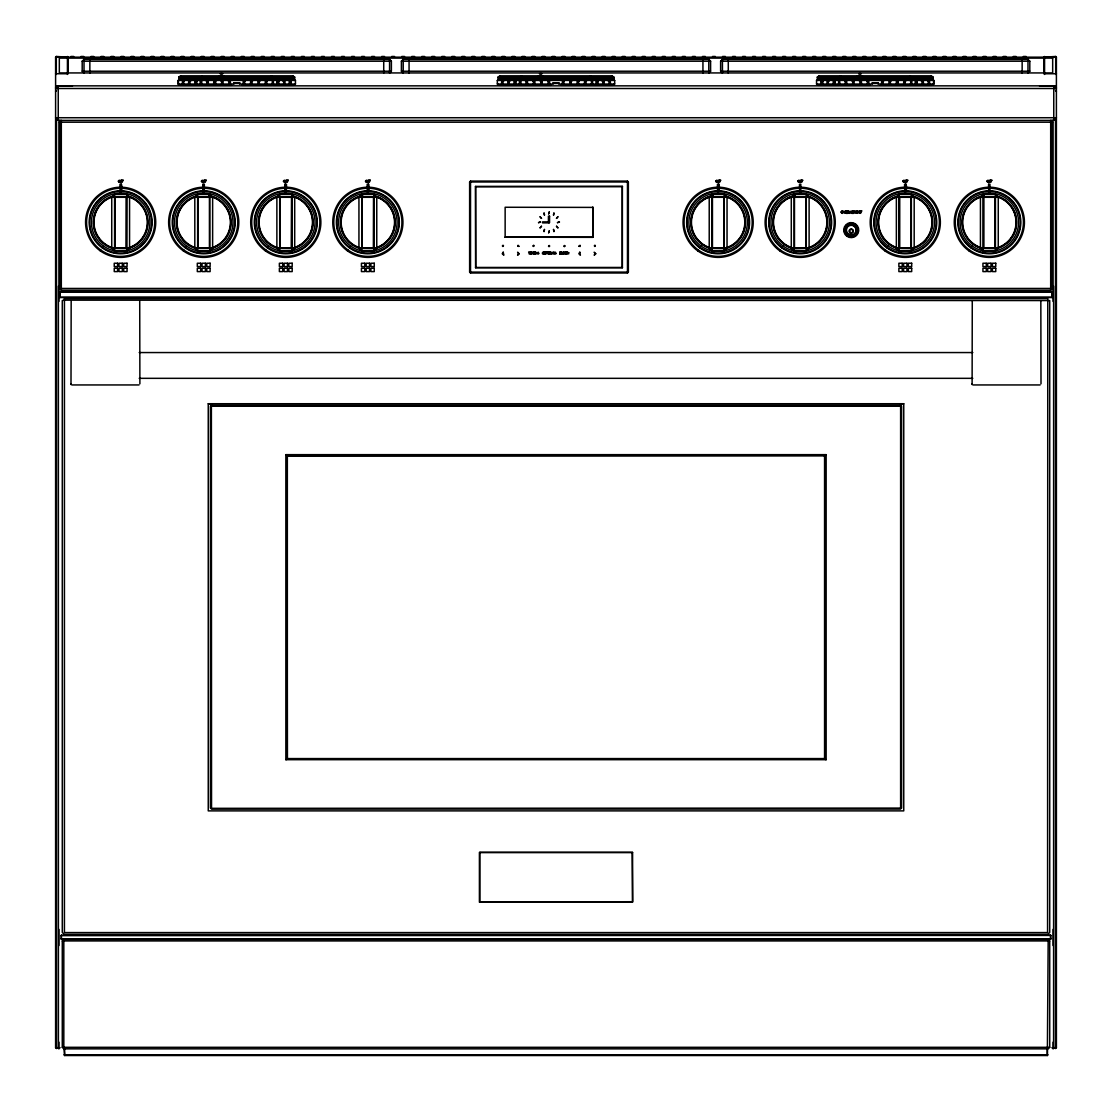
<?xml version="1.0" encoding="UTF-8"?>
<svg xmlns="http://www.w3.org/2000/svg" width="1112" height="1112" viewBox="0 0 1112 1112"><rect width="100%" height="100%" fill="white"/><g stroke="black" fill="none" stroke-linecap="round" stroke-linejoin="round"><path stroke-width="1.5" d="M56.851 88.501L56.851 86.124L72.447 86.124M903.75 403.725L903.75 810.884L208.25 810.884L208.25 403.725L903.75 403.725L899.65 405.268M564.979 246.044C562.158 247.67 565.619 243.57 564.507 246.642M1053.592 1048.574L1053.62 286.215L1051.938 285.798L1051.938 120.388M502.346 245.905C505.098 244.209 501.901 248.449 502.846 245.335M518.998 246.169L517.817 245.543L518.79 246.489M533.009 245.919C535.678 244.14 532.495 248.462 533.482 245.335M549.662 246.183C546.687 247.462 550.44 243.639 549.203 246.642M579.018 246.308L580.047 245.46M579.95 245.363L580.075 246.516L578.963 246.044M594.308 245.78C596.671 244.265 594.114 248.421 594.753 245.335M139.89 383.835L139.723 300.699M1040.999 383.835L1040.832 300.699M71.168 300.699L71.001 384.571L71.001 383.835M972.277 300.699L972.11 384.571L972.11 383.835M203.135 181.965L202.342 180.227L201.272 181.256L202.342 182.271L202.898 180.7L201.786 180.7L202.342 182.007M285.2 181.965L284.408 180.227L283.338 181.256L284.408 182.271L284.964 180.7L283.852 180.7L284.408 182.007M271.384 79.438L271.384 75.824L272.885 77.076L271.384 79.438L202.203 79.438L200.688 78.188L202.203 75.824L202.203 79.438M590.583 79.438L590.583 75.824L592.098 77.076L590.583 79.438L521.417 79.438L519.902 78.188L521.417 75.824L521.417 79.438M909.797 79.438L909.797 75.824L911.312 77.076L909.797 79.438L840.616 79.438L839.115 78.188L840.616 75.824L840.616 79.438M241.804 85.29L271.856 85.29L272.523 80.425L271.856 79.16L180.047 79.16L178.115 80.425L178.115 84.039L180.047 85.29L231.782 85.29M880.217 85.29L931.953 85.29L933.885 84.039L933.885 80.425L931.953 79.16L840.144 79.16L839.477 80.425L840.144 85.29L870.196 85.29M60.062 1047.671L59.158 1048.574L55.6 1047.671L55.6 57.171L56.295 56.476L68.138 57.171L68.138 72.085M56.851 86.124L55.6 87.375L56.851 87.375M84.012 59.395L84.012 73.044L82.191 71.224L82.191 61.202L84.012 59.395L389.575 59.395L391.382 61.202L391.382 71.224L389.575 73.044L389.575 59.395M58.241 85.846L55.6 88.501L1056.4 88.501L1053.759 85.846L58.241 85.846L58.241 120.388L1053.759 120.388L1056.4 117.733L55.6 117.733L58.241 120.388M55.6 91.476L56.49 90.586M61.313 290.26L59.492 288.453L59.492 122.195L61.313 120.388L61.313 290.26L1050.687 290.26L1052.508 288.453L1052.508 122.195L1050.687 120.388L1050.687 290.26M111.742 197.297L114.578 194.461L126.726 194.461L129.562 197.297L129.562 248.157L126.726 250.992L114.578 250.992L111.742 248.157L111.742 197.297L129.562 197.297M114.8 197.102L126.504 197.102L126.365 248.49L114.8 248.351L114.8 197.102L126.504 197.102M59.784 292.15L1051.994 291.928L1051.994 297.502L60.006 297.502L59.784 292.15L1052.216 292.15M203.023 184.231L203.107 191.667L204.33 191.667L204.33 184.161L203.023 184.231L203.107 191.667M194.808 197.297L197.644 194.461L209.793 194.461L212.628 197.297L212.628 248.157L209.793 250.992L197.644 250.992L194.808 248.157L194.808 197.297L212.628 197.297M197.866 197.102L209.57 197.102L197.866 197.102L197.866 248.351L209.57 248.351L197.866 248.351M403.211 59.395L403.211 73.044L401.404 71.224L401.404 61.202L403.211 59.395L708.789 59.395L710.596 61.202L710.596 71.224L708.789 73.044L708.789 59.395M285.089 184.231L286.479 184.231L286.396 191.667L285.172 191.667L285.089 184.231L285.172 191.667L286.396 191.667M276.874 197.297L279.71 194.461L291.858 194.461L294.694 197.297L294.694 248.157L291.858 250.992L279.71 250.992L276.874 248.157L276.874 197.297L294.694 197.297M279.932 197.102L291.636 197.102L291.497 248.49L279.932 248.351L279.932 197.102L291.636 197.102L291.497 248.49M358.94 197.297L361.775 194.461L373.924 194.461L376.76 197.297L376.76 248.157L373.924 250.992L361.775 250.992L358.94 248.157L358.94 197.297L376.76 197.297M361.998 197.102L373.702 197.102L373.562 248.49L361.998 248.351L361.998 197.102L373.702 197.102M469.625 181.979L470.515 181.089L627.474 181.089L628.363 181.979L628.363 272.106L627.474 272.996L470.515 272.996L469.625 272.106L469.625 181.979L628.363 181.979M475.477 186.58L622.317 186.385L622.317 267.7L475.672 267.7L475.477 186.58L622.511 186.58M286.979 455.753L824.659 455.392L824.659 758.94L287.341 758.94L286.979 455.753L825.021 455.753M286.979 456.379L287.952 455.392L285.853 454.655L285.853 759.691L826.146 759.691L826.146 454.655L285.853 454.655M722.425 59.395L722.425 73.044L720.618 71.224L720.618 61.202L722.425 59.395L1027.988 59.395L1029.809 61.202L1029.809 71.224L1027.988 73.044L1027.988 59.395M592.849 237.342L592.849 207.263L592.849 237.342L505.001 237.203L592.988 237.203M709.22 197.297L712.055 194.461L724.204 194.461L727.039 197.297L727.039 248.157L724.204 250.992L712.055 250.992L709.22 248.157L709.22 197.297L727.039 197.297M712.278 197.102L723.981 197.102L723.842 248.49L712.278 248.351L712.278 197.102L723.981 197.102M791.285 197.297L794.121 194.461L806.269 194.461L809.105 197.297L809.105 248.157L806.269 250.992L794.121 250.992L791.285 248.157L791.285 197.297L809.105 197.297M794.482 196.963L806.047 197.102L794.482 196.963L794.482 248.49L806.047 248.351L794.482 248.49M800.807 191.667L800.807 184.161L799.5 184.231L799.584 191.667L800.807 191.667L799.584 191.667M61.174 935.442L1050.604 935.22L1050.604 939.126L61.396 939.126L61.174 935.442L1050.826 935.442M62.286 940.933L63.815 939.404L1048.185 939.404L1049.714 940.933L1049.714 1047.309L1048.185 1048.852L63.815 1048.852L62.286 1047.309L62.286 940.933L1049.714 940.933M896.369 197.297L899.205 194.461L911.353 194.461L914.189 197.297L914.189 248.157L911.353 250.992L899.205 250.992L896.369 248.157L896.369 197.297L914.189 197.297M1051.938 1047.671L1052.842 1048.574L1056.4 1047.671L1056.4 57.171L1055.705 56.476L1043.862 57.171L1043.862 72.085M910.992 248.49L910.992 196.963L899.566 196.963L899.427 248.351L910.992 248.49L910.992 196.963M988.651 184.231L988.735 191.667L989.958 191.667L989.958 184.161L988.651 184.231L988.735 191.667M980.436 197.297L983.272 194.461L995.421 194.461L998.256 197.297L998.256 248.157L995.421 250.992L983.272 250.992L980.436 248.157L980.436 197.297L998.256 197.297M983.494 197.102L995.198 197.102L995.059 248.49L983.494 248.351L983.494 197.102L995.198 197.102M63.954 1048.143L64.649 1055.524L1047.351 1055.524L1048.185 939.404M271.856 85.29L273.371 84.039L273.371 80.425L271.856 79.16M840.144 79.16L838.629 80.425L838.629 84.039L840.144 85.29M272.287 79.438L292.762 79.438L294.666 78.188L294.666 77.076L292.762 75.824L180.825 75.824L179.24 77.076L180.825 79.438L201.286 79.438M292.762 79.438L294.346 78.188L292.762 75.824M591.501 79.438L611.961 79.438L613.88 78.188L613.88 77.076L611.961 75.824L500.039 75.824L498.44 77.076L500.039 79.438L520.499 79.438M611.961 79.438L613.56 78.188L611.961 75.824M910.714 79.438L931.175 79.438L933.093 78.188L933.093 77.076L931.175 75.824L819.238 75.824L817.654 77.076L819.238 79.438L839.713 79.438M931.175 79.438L932.759 78.188L931.175 75.824M180.047 79.16L178.434 80.425L178.434 84.039L180.047 85.29M272.704 85.29L293.54 85.29L295.139 84.039M497.648 80.425L499.26 79.16L612.74 79.16L614.672 80.425L614.672 84.039L612.74 85.29L561.004 85.29M612.74 85.29L614.352 84.039M816.861 80.425L818.46 79.16L839.296 79.16M931.953 85.29L933.566 84.039L933.566 80.425L931.953 79.16M518.164 245.335L517.775 246.294M180.825 79.438L178.907 78.188L178.907 77.076L180.825 75.824M500.039 79.438L498.12 78.188L498.12 77.076L500.039 75.824M819.238 79.438L817.334 78.188L817.334 77.076L819.238 75.824M293.54 85.29L295.458 84.039L295.458 80.425L293.54 79.16L272.704 79.16M550.996 85.29L499.26 85.29L497.328 84.039L497.328 80.425L499.26 79.16M839.296 85.29L818.46 85.29L816.542 84.039L816.542 80.425L818.46 79.16M826.146 454.655L824.048 455.392L825.021 456.379M285.853 759.691L287.952 758.94M70.918 56.476L73.698 56.476M80.94 56.476L83.734 56.476M90.962 56.476L93.755 56.476M100.997 56.476L103.777 56.476M111.019 56.476L113.799 56.476M121.041 56.476L123.835 56.476M131.063 56.476L133.857 56.476M141.099 56.476L143.879 56.476M151.121 56.476L153.901 56.476M161.143 56.476L163.937 56.476M171.165 56.476L173.958 56.476M181.2 56.476L183.98 56.476M191.222 56.476L194.002 56.476M201.244 56.476L204.038 56.476M211.266 56.476L214.06 56.476M221.302 56.476L224.082 56.476M231.324 56.476L234.104 56.476M241.346 56.476L244.14 56.476M251.368 56.476L254.161 56.476M261.403 56.476L264.183 56.476M271.425 56.476L274.205 56.476M281.447 56.476L284.241 56.476M291.469 56.476L294.263 56.476M301.505 56.476L304.285 56.476M311.527 56.476L314.307 56.476M321.549 56.476L324.343 56.476M331.571 56.476L334.364 56.476M341.606 56.476L344.386 56.476M351.628 56.476L354.408 56.476M361.65 56.476L364.444 56.476M371.672 56.476L374.466 56.476M381.708 56.476L384.488 56.476M391.73 56.476L394.51 56.476M401.752 56.476L404.546 56.476M411.774 56.476L414.567 56.476M421.809 56.476L424.589 56.476M431.831 56.476L434.611 56.476M441.853 56.476L444.647 56.476M451.875 56.476L454.669 56.476M461.911 56.476L464.691 56.476M471.933 56.476L474.713 56.476M481.955 56.476L484.749 56.476M491.99 56.476L494.77 56.476M502.012 56.476L504.792 56.476M512.034 56.476L514.814 56.476M522.056 56.476L524.85 56.476M532.092 56.476L534.872 56.476M542.114 56.476L544.894 56.476M552.136 56.476L554.916 56.476M562.158 56.476L564.952 56.476M572.193 56.476L574.973 56.476M582.215 56.476L584.995 56.476M592.237 56.476L595.017 56.476M602.259 56.476L605.053 56.476M612.295 56.476L615.075 56.476M622.317 56.476L625.097 56.476M632.339 56.476L635.119 56.476M642.361 56.476L645.155 56.476M652.396 56.476L655.177 56.476M662.418 56.476L665.198 56.476M672.44 56.476L675.22 56.476M682.462 56.476L685.256 56.476M692.498 56.476L695.278 56.476M702.52 56.476L705.3 56.476M712.542 56.476L715.322 56.476M722.564 56.476L725.358 56.476M732.599 56.476L735.379 56.476M742.621 56.476L745.401 56.476M752.643 56.476L755.423 56.476M762.665 56.476L765.459 56.476M772.701 56.476L775.481 56.476M782.723 56.476L785.503 56.476M792.745 56.476L795.525 56.476M802.767 56.476L805.561 56.476M812.802 56.476L815.582 56.476M822.824 56.476L825.604 56.476M832.846 56.476L835.626 56.476M842.868 56.476L845.662 56.476M852.904 56.476L855.684 56.476M862.926 56.476L865.706 56.476M872.948 56.476L875.728 56.476M882.97 56.476L885.764 56.476M893.005 56.476L895.785 56.476M903.027 56.476L905.807 56.476M913.049 56.476L915.829 56.476M923.071 56.476L925.865 56.476M933.107 56.476L935.887 56.476M943.129 56.476L945.909 56.476M953.151 56.476L955.931 56.476M963.173 56.476L965.967 56.476M973.208 56.476L975.988 56.476M983.23 56.476L986.01 56.476M993.252 56.476L996.032 56.476M1003.274 56.476L1006.068 56.476M1013.31 56.476L1016.09 56.476M1023.332 56.476L1026.112 56.476M55.6 57.171L1056.4 57.171M82.191 61.202L391.382 61.202M401.404 61.202L710.596 61.202M720.618 61.202L1029.809 61.202M82.191 71.224L391.382 71.224M401.404 71.224L710.596 71.224M720.618 71.224L1029.809 71.224M68.138 73.739L55.6 73.739L56.295 74.434L56.295 56.476M220.496 73.6L222.442 73.6M539.709 73.6L541.655 73.6M858.923 73.6L860.869 73.6M1043.862 73.739L1056.4 73.739L1055.705 74.434L1055.705 56.476M220.245 73.837L222.692 73.837M539.459 73.837L541.905 73.837M858.672 73.837L861.119 73.837M218.925 76.102L224.012 76.102M538.138 76.102L543.226 76.102M857.352 76.102L862.439 76.102M178.907 77.076L294.666 77.076M498.12 77.076L613.88 77.076M817.334 77.076L933.093 77.076M178.907 78.188L294.666 78.188M498.12 78.188L613.88 78.188M817.334 78.188L933.093 78.188M178.115 80.425L295.458 80.425M497.328 80.425L614.672 80.425M816.542 80.425L933.885 80.425M184.383 81.537L182.41 81.537L182.41 84.456L184.383 84.456M190.583 81.537L188.609 81.537L188.609 84.456L190.583 84.456M206.345 81.537L208.305 81.537L208.305 84.456L206.345 84.456M221.079 81.537L223.039 81.537L223.039 84.456L221.079 84.456M228.446 81.537L230.406 81.537L230.406 84.456L228.446 84.456M245.14 81.537L243.18 81.537L243.18 84.456L245.14 84.456M252.493 81.537L250.547 81.537L250.547 84.456L252.493 84.456M259.86 81.537L257.901 81.537L257.901 84.456L259.86 84.456M267.227 81.537L265.268 81.537L265.268 84.456L267.227 84.456M282.99 81.537L284.978 81.537L284.978 84.456L282.99 84.456M503.597 81.537L501.623 81.537L501.623 84.456L503.597 84.456M509.796 81.537L507.809 81.537L507.809 84.456L509.796 84.456M525.559 81.537L527.519 81.537L527.519 84.456L525.559 84.456M532.926 81.537L534.886 81.537L534.886 84.456L532.926 84.456M540.293 81.537L542.253 81.537L542.253 84.456L540.293 84.456M547.66 81.537L549.62 81.537L549.62 84.456L547.66 84.456M564.34 81.537L562.38 81.537L562.38 84.456L564.34 84.456M571.707 81.537L569.747 81.537L569.747 84.456L571.707 84.456M579.074 81.537L577.114 81.537L577.114 84.456L579.074 84.456M586.441 81.537L584.481 81.537L584.481 84.456L586.441 84.456M602.204 81.537L604.191 81.537L604.191 84.456L602.204 84.456M608.403 81.537L610.377 81.537L610.377 84.456L608.403 84.456M829.01 81.537L827.022 81.537L827.022 84.456L829.01 84.456M844.772 81.537L846.732 81.537L846.732 84.456L844.772 84.456M852.139 81.537L854.099 81.537L854.099 84.456L852.139 84.456M859.506 81.537L861.466 81.537L861.466 84.456L859.506 84.456M866.86 81.537L868.819 81.537L868.819 84.456L866.86 84.456M883.553 81.537L881.594 81.537L881.594 84.456L883.553 84.456M890.92 81.537L888.961 81.537L888.961 84.456L890.92 84.456M905.654 81.537L903.695 81.537L903.695 84.456L905.654 84.456M921.417 81.537L923.391 81.537L923.391 84.456L921.417 84.456M927.616 81.537L929.59 81.537L929.59 84.456L927.616 84.456M233.631 82.788L239.942 82.788M552.845 82.788L559.155 82.788M872.058 82.788L878.369 82.788M233.562 83.483L240.011 83.483M552.775 83.483L559.225 83.483M871.989 83.483L878.438 83.483M178.115 84.039L233.965 84.039M239.608 84.039L295.458 84.039M497.328 84.039L553.178 84.039M558.822 84.039L614.672 84.039M816.542 84.039L872.392 84.039M878.035 84.039L933.885 84.039M200.855 84.456L202.356 84.456M271.439 84.456L272.732 84.456M520.068 84.456L521.57 84.456M590.43 84.456L591.932 84.456M839.268 84.456L840.561 84.456M909.644 84.456L911.145 84.456M1039.553 86.124L1055.149 86.124L1056.4 87.375L1055.149 87.375M59.492 122.195L1052.508 122.195M121.347 184.231L119.957 184.231L120.04 191.667C124.349 192.334 119.693 174.195 121.264 191.667L120.04 191.667M368.545 184.231L367.155 184.231L367.238 191.667C371.547 192.334 366.89 174.195 368.461 191.667L367.238 191.667M718.825 184.231L717.435 184.231L717.518 191.667C721.827 192.334 717.171 174.195 718.741 191.667L717.518 191.667M905.974 184.231L904.584 184.231L904.668 191.667C908.977 192.334 904.32 174.195 905.891 191.667L904.668 191.667M203.023 191.598L204.413 191.598M988.651 191.598L990.041 191.598M911.131 197.102L899.427 197.102L899.566 248.49M592.988 207.402L505.14 207.263L505.14 237.342M111.742 248.157L129.562 248.157M194.808 248.157L212.628 248.157M276.874 248.157L294.694 248.157M358.94 248.157L376.76 248.157M709.22 248.157L727.039 248.157M791.285 248.157L809.105 248.157M896.369 248.157L914.189 248.157M980.436 248.157L998.256 248.157M114.8 248.351L126.504 248.351M279.932 248.351L291.636 248.351M361.998 248.351L373.702 248.351M712.278 248.351L723.981 248.351M899.427 248.351L911.131 248.351M983.494 248.351L995.198 248.351M475.477 267.505L622.511 267.505M469.625 272.106L628.363 272.106M59.492 288.453L1052.508 288.453M59.784 297.279L1052.216 297.279M139.195 352.56L972.805 352.56M139.195 378.33L972.805 378.33M71.891 384.947L139 384.947M973 384.947L1040.109 384.947M286.979 758.579L825.021 758.579M61.174 938.903L1050.826 938.903M62.286 1047.309L1049.714 1047.309M55.6 1047.671L58.38 1047.671M1053.62 1047.671L1056.4 1047.671M63.954 1054.829L1048.046 1054.829M824.048 758.94L826.146 759.691M208.25 403.725L212.35 405.268M816.861 84.039L818.46 85.29M612.74 79.16L614.352 80.425M497.648 84.039L499.26 85.29M293.54 79.16L295.139 80.425M1055.51 90.586L1056.4 91.476M58.408 1048.574L58.38 286.215L60.062 285.798L60.062 120.388M1055.51 118.623L1055.51 1048.574M1055.149 86.124L1055.149 88.501M1053.759 85.846L1053.759 120.388M1053.064 286.076L1053.064 301.394M1053.064 929.382L1053.064 945.534M1053.064 1042.166L1053.064 1047.17M1052.842 120.388L1052.842 285.798M1052.842 1047.671L1052.842 1048.574M1051.994 291.928L1051.994 297.502M1050.604 935.22L1050.604 939.126M1047.351 1048.143L1047.351 1055.524M1044.571 56.476L1044.571 74.434M1022.15 59.395L1022.15 73.044M995.421 194.461L995.421 250.992M995.059 196.963L995.059 248.49M983.633 196.963L983.633 248.49M983.272 194.461L983.272 250.992M928.451 81.537L928.451 84.456M922.251 81.537L922.251 84.456M916.052 81.537L916.052 84.456M911.353 194.461L911.353 250.992M905.057 81.537L905.057 84.456M899.205 194.461L899.205 250.992M897.69 81.537L897.69 84.456M890.323 81.537L890.323 84.456M882.956 81.537L882.956 84.456M867.471 81.537L867.471 84.456M860.104 81.537L860.104 84.456M852.737 81.537L852.737 84.456M845.37 81.537L845.37 84.456M834.375 81.537L834.375 84.456M828.176 81.537L828.176 84.456M824.659 455.392L824.659 758.94M821.976 81.537L821.976 84.456M806.269 194.461L806.269 250.992M805.908 196.963L805.908 248.49M794.121 194.461L794.121 250.992M728.277 59.395L728.277 73.044M724.204 194.461L724.204 250.992M723.842 196.963L723.842 248.49M712.417 196.963L712.417 248.49M712.055 194.461L712.055 250.992M702.937 59.395L702.937 73.044M627.474 181.089L627.474 272.996M622.317 186.385L622.317 267.7M609.237 81.537L609.237 84.456M603.038 81.537L603.038 84.456M596.838 81.537L596.838 84.456M585.843 81.537L585.843 84.456M578.476 81.537L578.476 84.456M571.109 81.537L571.109 84.456M563.742 81.537L563.742 84.456M548.258 81.537L548.258 84.456M540.891 81.537L540.891 84.456M533.524 81.537L533.524 84.456M526.157 81.537L526.157 84.456M515.162 81.537L515.162 84.456M508.962 81.537L508.962 84.456M502.763 81.537L502.763 84.456M475.672 186.385L475.672 267.7M470.515 181.089L470.515 272.996M409.063 59.395L409.063 73.044M383.723 59.395L383.723 73.044M373.924 194.461L373.924 250.992M373.562 196.963L373.562 248.49M362.137 196.963L362.137 248.49M361.775 194.461L361.775 250.992M291.858 194.461L291.858 250.992M290.024 81.537L290.024 84.456M287.341 455.392L287.341 758.94M283.824 81.537L283.824 84.456M280.071 196.963L280.071 248.49M279.71 194.461L279.71 250.992M277.625 81.537L277.625 84.456M266.63 81.537L266.63 84.456M259.263 81.537L259.263 84.456M251.896 81.537L251.896 84.456M244.529 81.537L244.529 84.456M229.044 81.537L229.044 84.456M221.677 81.537L221.677 84.456M214.31 81.537L214.31 84.456M209.793 194.461L209.793 250.992M209.431 196.963L209.431 248.49M206.943 81.537L206.943 84.456M198.005 196.963L198.005 248.49M197.644 194.461L197.644 250.992M195.948 81.537L195.948 84.456M189.749 81.537L189.749 84.456M183.549 81.537L183.549 84.456M126.726 194.461L126.726 250.992M126.365 196.963L126.365 248.49M114.939 196.963L114.939 248.49M114.578 194.461L114.578 250.992M89.85 59.395L89.85 73.044M67.429 56.476L67.429 74.434M64.649 1048.143L64.649 1055.524M63.815 939.404L63.815 1048.852M61.396 935.22L61.396 939.126M60.006 291.928L60.006 297.502M59.158 120.388L59.158 285.798M59.158 1047.671L59.158 1048.574M58.936 286.076L58.936 301.394M58.936 929.382L58.936 945.534M58.936 1042.166L58.936 1047.17M56.49 118.623L56.49 1048.574M997.269 196.198A27.286 27.286 0 0 1 997.269 248.421M981.423 248.421A27.286 27.286 0 0 1 984.023 195.545M997.089 196.782A26.674 26.674 0 0 1 997.089 247.837M981.604 247.837A26.674 26.674 0 0 1 981.604 196.782M997.186 196.463A27.008 27.008 0 0 1 997.186 248.157M981.507 248.157A27.008 27.008 0 0 1 984.078 195.809M913.202 196.198A27.286 27.286 0 0 1 913.202 248.421M897.356 248.421A27.286 27.286 0 0 1 897.356 196.198M913.021 196.782A26.674 26.674 0 0 1 913.021 247.837M896.3 247.42A26.674 26.674 0 0 1 897.537 196.782M913.119 196.463A27.008 27.008 0 0 1 913.119 248.157M897.44 248.157A27.008 27.008 0 0 1 897.44 196.463M808.118 196.198A27.286 27.286 0 0 1 808.118 248.421M792.272 248.421A27.286 27.286 0 0 1 794.871 195.545M807.938 196.782A26.674 26.674 0 0 1 807.938 247.837M792.453 247.837A26.674 26.674 0 0 1 792.453 196.782M808.035 196.463A27.008 27.008 0 0 1 808.035 248.157M792.356 248.157A27.008 27.008 0 0 1 794.927 195.809M726.053 196.198A27.286 27.286 0 0 1 726.053 248.421M710.207 248.421A27.286 27.286 0 0 1 712.806 195.545M725.872 196.782A26.674 26.674 0 0 1 725.872 247.837M710.387 247.837A26.674 26.674 0 0 1 710.387 196.782M725.969 196.463A27.008 27.008 0 0 1 725.969 248.157M710.29 248.157A27.008 27.008 0 0 1 712.861 195.809M375.773 196.198A27.286 27.286 0 0 1 375.773 248.421M359.927 248.421A27.286 27.286 0 0 1 362.526 195.545M375.592 196.782A26.674 26.674 0 0 1 375.592 247.837M360.107 247.837A26.674 26.674 0 0 1 360.107 196.782M375.689 196.463A27.008 27.008 0 0 1 375.689 248.157M360.01 248.157A27.008 27.008 0 0 1 362.582 195.809M293.707 196.198A27.286 27.286 0 0 1 293.707 248.421M277.861 248.421A27.286 27.286 0 0 1 277.861 196.198M293.526 196.782A26.674 26.674 0 0 1 293.526 247.837M278.042 247.837A26.674 26.674 0 0 1 278.042 196.782M293.624 196.463A27.008 27.008 0 0 1 293.624 248.157M277.944 248.157A27.008 27.008 0 0 1 277.944 196.463M209.042 195.545A27.286 27.286 0 0 1 211.641 248.421M195.795 248.421A27.286 27.286 0 0 1 195.795 196.198M211.461 196.782A26.674 26.674 0 0 1 211.461 247.837M195.976 247.837A26.674 26.674 0 0 1 195.976 196.782M208.986 195.809A27.008 27.008 0 0 1 211.558 248.157M195.879 248.157A27.008 27.008 0 0 1 195.879 196.463M128.575 196.198A27.286 27.286 0 0 1 128.575 248.421M112.729 248.421A27.286 27.286 0 0 1 112.729 196.198M128.394 196.782A26.674 26.674 0 0 1 128.394 247.837M112.91 247.837A26.674 26.674 0 0 1 112.91 196.782M128.492 196.463A27.008 27.008 0 0 1 128.492 248.157M112.812 248.157A27.008 27.008 0 0 1 112.812 196.463M64.44 300.157L64.427 932.579L1047.573 932.579L1047.768 298.614L64.232 298.614L64.44 300.157L1049.714 300.56L1049.714 932.44L1047.768 934.386L64.232 934.386L62.286 932.44L62.286 300.56L64.44 300.157M211.53 808.327L211.377 809.077L900.623 809.077L900.623 405.268L211.377 405.268L211.53 808.327L901.596 808.09L901.596 406.241L210.404 406.241L210.404 808.09L211.53 808.327M536.915 252.605C537.819 256.107 533.593 251.437 536.915 252.605M568.677 252.605C569.566 256.08 565.341 251.493 568.677 252.605M367.544 181.256L366.473 182.271L365.403 181.256L366.473 180.227L367.544 181.256M843.549 212.128L842.215 213.407L840.908 212.128L842.229 210.863L843.549 212.128M120.346 181.256L119.276 182.271L118.206 181.256L119.276 180.227L120.346 181.256M717.824 181.256L716.753 182.271L715.683 181.256L716.753 180.227L717.824 181.256M799.889 181.256L798.819 182.271L797.749 181.256L798.819 180.227L799.889 181.256M904.973 181.256L903.903 182.271L902.833 181.256L903.903 180.227L904.973 181.256M989.041 181.256L987.97 182.271L986.9 181.256L987.97 180.227L989.041 181.256M118.72 180.7L118.72 181.798L119.832 181.798L119.832 180.7L118.72 180.7M365.917 180.7L365.917 181.798L367.029 181.798L367.029 180.7L365.917 180.7M716.197 180.7L716.197 181.798L717.309 181.798L717.309 180.7L716.197 180.7M798.263 180.7L798.263 181.798L799.375 181.798L799.375 180.7L798.263 180.7M841.548 211.461L841.548 212.809L842.91 212.809L842.91 211.461L841.548 211.461M903.347 180.7L903.347 181.798L904.459 181.798L904.459 180.7L903.347 180.7M987.414 180.7L987.414 181.798L988.526 181.798L988.526 180.7L987.414 180.7M552.928 252.493L552.928 253.689L554.346 253.105L554.346 254.022L552.358 253.105L554.304 252.146L552.928 252.493M555.93 253.619C554.179 255.621 555.43 249.435 555.93 253.619M855.045 211.461L855.058 212.809L856.671 212.156L856.671 213.198L854.405 212.142L856.615 211.071L855.045 211.461M538.694 253.619C536.943 255.621 538.194 249.435 538.694 253.619M543.323 253.619C541.572 255.621 542.823 249.435 543.323 253.619M845.898 210.905C845.37 217.591 842.604 207.36 844.814 212.628L845.898 210.905M201.717 79.16L201.717 85.29L200.202 84.039L200.202 80.425L201.717 79.16M520.93 79.16L520.93 85.29L519.415 84.039L519.415 80.425L520.93 79.16M591.737 84.039L591.07 85.29L592.585 84.039L592.585 80.425L591.07 79.16L591.737 84.039M910.95 84.039L910.283 85.29L911.798 84.039L911.798 80.425L910.283 79.16L910.95 84.039M540.112 216.798L541.475 218.355L540.112 216.798M544.463 229.489L544.06 231.518L544.463 229.489M553.929 213.101L553.526 215.116L553.929 213.101M556.514 226.264L557.876 227.821L556.514 226.264M503.222 252.215L502.235 253.717L503.805 255.218L503.222 252.215M519.165 253.717L517.594 255.218L518.581 253.717L517.594 252.215L519.165 253.717M579.811 252.215L578.824 253.717L580.394 255.218L579.811 252.215M595.754 253.717L594.183 255.218L595.17 253.717L594.183 252.215L595.754 253.717M533.246 252.48L532.565 253.327L531.842 252.48C532.009 257.317 530.632 249.672 532.551 252.897C534.455 249.672 533.079 257.317 533.246 252.48M479.856 852.431L632.144 852.431L632.589 901.721L479.856 902.166L479.856 852.431M544.06 213.101L544.463 215.116L544.06 213.101M541.475 226.264L540.112 227.821L541.475 226.264M557.876 216.798L556.514 218.355L557.876 216.798M553.526 229.489L553.929 231.518L553.526 229.489M1052.675 58.116L59.325 58.116L59.325 72.933L1052.675 72.933L1052.675 58.116M196.782 81.537L194.795 81.537L194.795 84.456L196.782 84.456L196.782 81.537M215.672 81.537L213.712 81.537L213.712 84.456L215.672 84.456L215.672 81.537M278.778 81.537L276.805 81.537L276.805 84.456L278.778 84.456L278.778 81.537M291.177 81.537L289.19 81.537L289.19 84.456L291.177 84.456L291.177 81.537M515.996 81.537L514.008 81.537L514.008 84.456L515.996 84.456L515.996 81.537M597.992 81.537L596.004 81.537L596.004 84.456L597.992 84.456L597.992 81.537M822.811 81.537L820.823 81.537L820.823 84.456L822.811 84.456L822.811 81.537M835.195 81.537L833.222 81.537L833.222 84.456L835.195 84.456L835.195 81.537M898.287 81.537L896.328 81.537L896.328 84.456L898.287 84.456L898.287 81.537M917.205 81.537L915.218 81.537L915.218 84.456L917.205 84.456L917.205 81.537M121.764 180.255L120.708 180.255L120.708 182.243L121.764 180.255M123.14 180.255L122.084 180.255L122.084 182.243L123.14 180.255M204.83 180.255L203.774 180.255L203.774 182.243L204.83 180.255M206.206 180.255L205.15 180.255L205.15 182.243L206.206 180.255M286.896 180.255L285.84 180.255L285.84 182.243L286.896 180.255M288.272 180.255L287.216 180.255L287.216 182.243L288.272 180.255M368.962 180.255L367.905 180.255L367.905 182.243L368.962 180.255M370.338 180.255L369.281 180.255L369.281 182.243L370.338 180.255M719.242 180.255L718.185 180.255L718.185 182.243L719.242 180.255M720.618 180.255L719.561 180.255L719.561 182.243L720.618 180.255M801.307 180.255L800.251 180.255L800.251 182.243L801.307 180.255M802.683 180.255L801.627 180.255L801.627 182.243L802.683 180.255M906.391 180.255L905.335 180.255L905.335 182.243L906.391 180.255M907.767 180.255L906.711 180.255L906.711 182.243L907.767 180.255M990.458 180.255L989.402 180.255L989.402 182.243L990.458 180.255M991.834 180.255L990.778 180.255L990.778 182.243L991.834 180.255M847.58 210.905L846.176 210.905L846.176 213.365L847.608 213.365L846.538 213.045L847.539 212.281L846.538 211.21L847.58 210.905M848.261 210.905L847.983 213.365L848.317 211.461C851.139 217.34 850.013 207.291 849.943 212.809L848.261 210.905M852.167 210.905L851.82 213.365L853.293 213.365L852.167 213.045L852.167 210.905M853.947 210.905L853.599 213.365L853.947 210.905M857.533 210.905L857.185 213.365L857.533 212.295L858.923 212.295C859.27 216.02 859.27 208.25 858.923 211.975L857.533 211.975L857.533 210.905M861.675 210.905L859.604 210.905L860.466 211.21L860.466 213.365L861.675 210.905M549.328 211.864L548.661 213.81L549.328 211.864M549.55 216.187L548.438 216.187L548.438 222.581L549.55 222.581L549.55 216.187M540.501 221.969L538.555 222.636L540.501 221.969M549.272 221.886L542.587 221.886L542.587 222.859L549.272 222.859L549.272 221.886M559.433 221.969L557.487 222.636L559.433 221.969M549.328 230.796L548.661 232.755L549.328 230.796M530.438 251.993L528.617 251.993L529.368 254.175L530.438 251.993M531.049 251.993L530.73 254.175L531.049 251.993M535.275 251.993L534.038 251.993L534.038 254.175L535.303 254.175L534.344 253.897L535.247 253.216L534.344 252.271L535.275 251.993M548.841 251.993L543.671 251.993L543.671 254.175L544.936 254.175L543.976 253.897L544.866 253.216L543.976 252.271L545.839 252.271L545.839 254.175L546.145 252.271L547.771 252.271L548.077 254.175L548.841 251.993M549.453 251.993L549.133 254.175L549.453 251.993M550.176 251.993L549.926 254.175L550.231 252.493C552.72 257.692 551.733 248.796 551.663 253.689L550.176 251.993M561.004 251.993L559.767 251.993L559.767 254.175L561.032 254.175L560.073 253.897L560.976 253.216L560.073 252.271L561.004 251.993M561.616 251.993L561.365 254.175L561.657 252.493C564.159 257.692 563.158 248.796 563.089 253.689L561.616 251.993M565.508 251.993L563.687 251.993L564.437 254.175L565.508 251.993M567.037 251.993L565.799 251.993L565.799 254.175L567.064 254.175L566.119 253.897L567.009 253.216L566.119 252.271L567.037 251.993M117.594 263.238L114.244 263.238L114.244 266.588L117.594 266.588L117.594 263.238M122.32 263.238L118.984 263.238L118.984 266.588L122.32 266.588L122.32 263.238M127.06 263.238L123.71 263.238L123.71 266.588L127.06 266.588L127.06 263.238M200.66 263.238L197.31 263.238L197.31 266.588L200.66 266.588L200.66 263.238M205.386 263.238L202.05 263.238L202.05 266.588L205.386 266.588L205.386 263.238M210.126 263.238L206.776 263.238L206.776 266.588L210.126 266.588L210.126 263.238M282.726 263.238L279.376 263.238L279.376 266.588L282.726 266.588L282.726 263.238M287.452 263.238L284.116 263.238L284.116 266.588L287.452 266.588L287.452 263.238M292.192 263.238L288.842 263.238L288.842 266.588L292.192 266.588L292.192 263.238M364.792 263.238L361.442 263.238L361.442 266.588L364.792 266.588L364.792 263.238M369.518 263.238L366.182 263.238L366.182 266.588L369.518 266.588L369.518 263.238M374.257 263.238L370.908 263.238L370.908 266.588L374.257 266.588L374.257 263.238M902.221 263.238L898.871 263.238L898.871 266.588L902.221 266.588L902.221 263.238M906.947 263.238L903.611 263.238L903.611 266.588L906.947 266.588L906.947 263.238M911.687 263.238L908.337 263.238L908.337 266.588L911.687 266.588L911.687 263.238M986.288 263.238L982.938 263.238L982.938 266.588L986.288 266.588L986.288 263.238M991.014 263.238L987.678 263.238L987.678 266.588L991.014 266.588L991.014 263.238M995.754 263.238L992.404 263.238L992.404 266.588L995.754 266.588L995.754 263.238M117.594 268.256L114.244 268.256L114.244 271.592L117.594 271.592L117.594 268.256M122.32 268.256L118.984 268.256L118.984 271.592L122.32 271.592L122.32 268.256M127.06 268.256L123.71 268.256L123.71 271.592L127.06 271.592L127.06 268.256M200.66 268.256L197.31 268.256L197.31 271.592L200.66 271.592L200.66 268.256M205.386 268.256L202.05 268.256L202.05 271.592L205.386 271.592L205.386 268.256M210.126 268.256L206.776 268.256L206.776 271.592L210.126 271.592L210.126 268.256M282.726 268.256L279.376 268.256L279.376 271.592L282.726 271.592L282.726 268.256M287.452 268.256L284.116 268.256L284.116 271.592L287.452 271.592L287.452 268.256M292.192 268.256L288.842 268.256L288.842 271.592L292.192 271.592L292.192 268.256M364.792 268.256L361.442 268.256L361.442 271.592L364.792 271.592L364.792 268.256M369.518 268.256L366.182 268.256L366.182 271.592L369.518 271.592L369.518 268.256M374.257 268.256L370.908 268.256L370.908 271.592L374.257 271.592L374.257 268.256M902.221 268.256L898.871 268.256L898.871 271.592L902.221 271.592L902.221 268.256M906.947 268.256L903.611 268.256L903.611 271.592L906.947 271.592L906.947 268.256M911.687 268.256L908.337 268.256L908.337 271.592L911.687 271.592L911.687 268.256M986.288 268.256L982.938 268.256L982.938 271.592L986.288 271.592L986.288 268.256M991.014 268.256L987.678 268.256L987.678 271.592L991.014 271.592L991.014 268.256M995.754 268.256L992.404 268.256L992.404 271.592L995.754 271.592L995.754 268.256M632.589 852.431L479.411 852.431L479.411 902.166L632.589 902.166L632.589 852.431M850.263 232.436A1.668 1.668 0 0 0 852.89 231.24A1.668 1.668 0 0 0 850.541 229.558A1.668 1.668 0 0 0 850.263 232.436M850.013 232.783A2.085 2.085 0 0 0 853.321 231.282A2.085 2.085 0 0 0 850.374 229.183A2.085 2.085 0 0 0 850.013 232.783M847.261 235.647A6.825 6.825 0 0 0 858.019 230.768A6.825 6.825 0 0 0 848.428 223.887A6.825 6.825 0 0 0 847.261 235.647M846.857 236.217A7.52 7.52 0 0 0 858.714 230.837A7.52 7.52 0 0 0 848.136 223.262A7.52 7.52 0 0 0 846.857 236.217M848.414 234.048A4.837 4.837 0 0 0 856.059 230.573A4.837 4.837 0 0 0 849.234 225.694A4.837 4.837 0 0 0 848.414 234.048M848.15 234.41A5.296 5.296 0 0 0 856.504 230.629A5.296 5.296 0 0 0 849.054 225.291A5.296 5.296 0 0 0 848.15 234.41M972.319 246.072A29.246 29.246 0 0 0 1018.453 225.18A29.246 29.246 0 0 0 977.281 195.67A29.246 29.246 0 0 0 972.319 246.072M971.304 247.476A30.969 30.969 0 0 0 1020.163 225.347A30.969 30.969 0 0 0 976.572 194.1A30.969 30.969 0 0 0 971.304 247.476M971.012 247.893A31.47 31.47 0 0 0 1020.663 225.388A31.47 31.47 0 0 0 976.364 193.641A31.47 31.47 0 0 0 971.012 247.893M969.497 250.005A34.083 34.083 0 0 0 1023.262 225.653A34.083 34.083 0 0 0 975.28 191.264A34.083 34.083 0 0 0 969.497 250.005M968.913 250.825A35.084 35.084 0 0 0 1024.263 225.75A35.084 35.084 0 0 0 974.863 190.347A35.084 35.084 0 0 0 968.913 250.825M888.252 246.072A29.246 29.246 0 0 0 934.386 225.18A29.246 29.246 0 0 0 893.214 195.67A29.246 29.246 0 0 0 888.252 246.072M887.237 247.476A30.969 30.969 0 0 0 936.096 225.347A30.969 30.969 0 0 0 892.505 194.1A30.969 30.969 0 0 0 887.237 247.476M886.945 247.893A31.47 31.47 0 0 0 936.596 225.388A31.47 31.47 0 0 0 892.297 193.641A31.47 31.47 0 0 0 886.945 247.893M885.43 250.005A34.083 34.083 0 0 0 939.195 225.653A34.083 34.083 0 0 0 891.212 191.264A34.083 34.083 0 0 0 885.43 250.005M884.846 250.825A35.084 35.084 0 0 0 940.196 225.75A35.084 35.084 0 0 0 890.795 190.347A35.084 35.084 0 0 0 884.846 250.825M783.168 246.072A29.246 29.246 0 0 0 829.302 225.18A29.246 29.246 0 0 0 788.13 195.67A29.246 29.246 0 0 0 783.168 246.072M782.153 247.476A30.969 30.969 0 0 0 831.011 225.347A30.969 30.969 0 0 0 787.421 194.1A30.969 30.969 0 0 0 782.153 247.476M781.861 247.893A31.47 31.47 0 0 0 831.512 225.388A31.47 31.47 0 0 0 787.213 193.641A31.47 31.47 0 0 0 781.861 247.893M780.346 250.005A34.083 34.083 0 0 0 834.111 225.653A34.083 34.083 0 0 0 786.128 191.264A34.083 34.083 0 0 0 780.346 250.005M779.762 250.825A35.084 35.084 0 0 0 835.112 225.75A35.084 35.084 0 0 0 785.711 190.347A35.084 35.084 0 0 0 779.762 250.825M701.102 246.072A29.246 29.246 0 0 0 747.236 225.18A29.246 29.246 0 0 0 706.064 195.67A29.246 29.246 0 0 0 701.102 246.072M700.087 247.476A30.969 30.969 0 0 0 748.946 225.347A30.969 30.969 0 0 0 705.355 194.1A30.969 30.969 0 0 0 700.087 247.476M699.795 247.893A31.47 31.47 0 0 0 749.446 225.388A31.47 31.47 0 0 0 705.147 193.641A31.47 31.47 0 0 0 699.795 247.893M698.28 250.005A34.083 34.083 0 0 0 752.046 225.653A34.083 34.083 0 0 0 704.063 191.264A34.083 34.083 0 0 0 698.28 250.005M697.697 250.825A35.084 35.084 0 0 0 753.046 225.75A35.084 35.084 0 0 0 703.646 190.347A35.084 35.084 0 0 0 697.697 250.825M350.822 246.072A29.246 29.246 0 0 0 396.956 225.18A29.246 29.246 0 0 0 355.784 195.67A29.246 29.246 0 0 0 350.822 246.072M349.807 247.476A30.969 30.969 0 0 0 398.666 225.347A30.969 30.969 0 0 0 355.075 194.1A30.969 30.969 0 0 0 349.807 247.476M349.515 247.893A31.47 31.47 0 0 0 399.166 225.388A31.47 31.47 0 0 0 354.867 193.641A31.47 31.47 0 0 0 349.515 247.893M348 250.005A34.083 34.083 0 0 0 401.766 225.653A34.083 34.083 0 0 0 353.783 191.264A34.083 34.083 0 0 0 348 250.005M347.417 250.825A35.084 35.084 0 0 0 402.766 225.75A35.084 35.084 0 0 0 353.366 190.347A35.084 35.084 0 0 0 347.417 250.825M268.756 246.072A29.246 29.246 0 0 0 314.891 225.18A29.246 29.246 0 0 0 273.719 195.67A29.246 29.246 0 0 0 268.756 246.072M267.742 247.476A30.969 30.969 0 0 0 316.6 225.347A30.969 30.969 0 0 0 273.01 194.1A30.969 30.969 0 0 0 267.742 247.476M267.45 247.893A31.47 31.47 0 0 0 317.101 225.388A31.47 31.47 0 0 0 272.801 193.641A31.47 31.47 0 0 0 267.45 247.893M265.935 250.005A34.083 34.083 0 0 0 319.7 225.653A34.083 34.083 0 0 0 271.717 191.264A34.083 34.083 0 0 0 265.935 250.005M265.351 250.825A35.084 35.084 0 0 0 320.701 225.75A35.084 35.084 0 0 0 271.3 190.347A35.084 35.084 0 0 0 265.351 250.825M186.691 246.072A29.246 29.246 0 0 0 232.825 225.18A29.246 29.246 0 0 0 191.653 195.67A29.246 29.246 0 0 0 186.691 246.072M185.676 247.476A30.969 30.969 0 0 0 234.535 225.347A30.969 30.969 0 0 0 190.944 194.1A30.969 30.969 0 0 0 185.676 247.476M185.384 247.893A31.47 31.47 0 0 0 235.035 225.388A31.47 31.47 0 0 0 190.736 193.641A31.47 31.47 0 0 0 185.384 247.893M183.869 250.005A34.083 34.083 0 0 0 237.634 225.653A34.083 34.083 0 0 0 189.652 191.264A34.083 34.083 0 0 0 183.869 250.005M183.285 250.825A35.084 35.084 0 0 0 238.635 225.75A35.084 35.084 0 0 0 189.235 190.347A35.084 35.084 0 0 0 183.285 250.825M103.624 246.072A29.246 29.246 0 0 0 149.759 225.18A29.246 29.246 0 0 0 108.587 195.67A29.246 29.246 0 0 0 103.624 246.072M102.61 247.476A30.969 30.969 0 0 0 151.468 225.347A30.969 30.969 0 0 0 107.878 194.1A30.969 30.969 0 0 0 102.61 247.476M102.318 247.893A31.47 31.47 0 0 0 151.969 225.388A31.47 31.47 0 0 0 107.669 193.641A31.47 31.47 0 0 0 102.318 247.893M100.803 250.005A34.083 34.083 0 0 0 154.568 225.653A34.083 34.083 0 0 0 106.585 191.264A34.083 34.083 0 0 0 100.803 250.005M100.219 250.825A35.084 35.084 0 0 0 155.569 225.75A35.084 35.084 0 0 0 106.168 190.347A35.084 35.084 0 0 0 100.219 250.825"/></g></svg>
